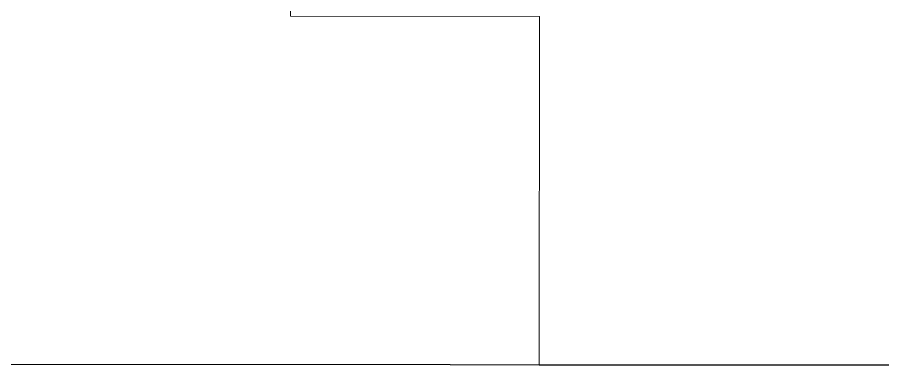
# Model space of a CAD drawing. Header units: millimetres. Extents: x 0 to 145404, y 0 to 194550.
# Drawn here: x 63420.5 to 63594.4, y 165955.7 to 166027.5 of the extents above; entities that cross this region are included whole.
import ezdxf

# ---------------------------------------------------------------- set-up
doc = ezdxf.new("R2010")
doc.units = ezdxf.units.MM
for name, color, linetype, lineweight in [('АР - детали окон', 152, 'Continuous', 0), ('АР - Наружная стена', 144, 'Continuous', 30), ('АР - Окна', 150, 'Continuous', 9)]:
    doc.layers.add(name, color=color, linetype=linetype, lineweight=lineweight)

# ---------------------------------------------------------------- blocks, each defined once
blk = doc.blocks.new('блок балконный дверной с проходом 750мм')
at = {"layer": 'АР - детали окон', "color": 251}
blk.add_lwpolyline([(-950.000098820652, 79.99791722252277), (-900.000098820652, 79.99791722252277), (-900.000098820652, 149.9979172225228), (-50.00009882065217, 149.9979172225228), (-50.00009882065217, 79.99791722252277), (-9.882065216970659e-05, 79.99791722252277), (-9.882065216970659e-05, -250.0020827774772), (-950.000098820652, -250.0020827774771)], close=True, dxfattribs=at)
blk = doc.blocks.new('Квартира 1К 5450 тип 5-3')
at = {"layer": 'АР - Наружная стена'}
blk.add_lwpolyline([(5649.999999767169, -6550.000000007451), (5649.999999767169, -6150.000000007451), (0, -6150.000000007451), (0, -6550.000000007451)], close=True, dxfattribs=at)
at = {"layer": 'АР - Окна', "xscale": -1, "rotation": 180}
blk.add_blockref('блок балконный дверной с проходом 750мм', (2890.000098803081, -6400.002082785126), dxfattribs=at)
blk = doc.blocks.new('H_Section_2')
at = {"rotation": 56.96711930257281}
blk.add_blockref('Квартира 1К 5450 тип 5-3', (-1428.060395473614, -17202.12312356592, 1.164974482949688e-09), dxfattribs=at)

msp = doc.modelspace()

# ---------------------------------------------------------------- block references
at = {"xscale": -1, "rotation": 56.92792192093123}
msp.add_blockref('H_Section_2', (51175.46005976277, 180696.1139150235), dxfattribs=at)

doc.saveas('drawing.dxf')
